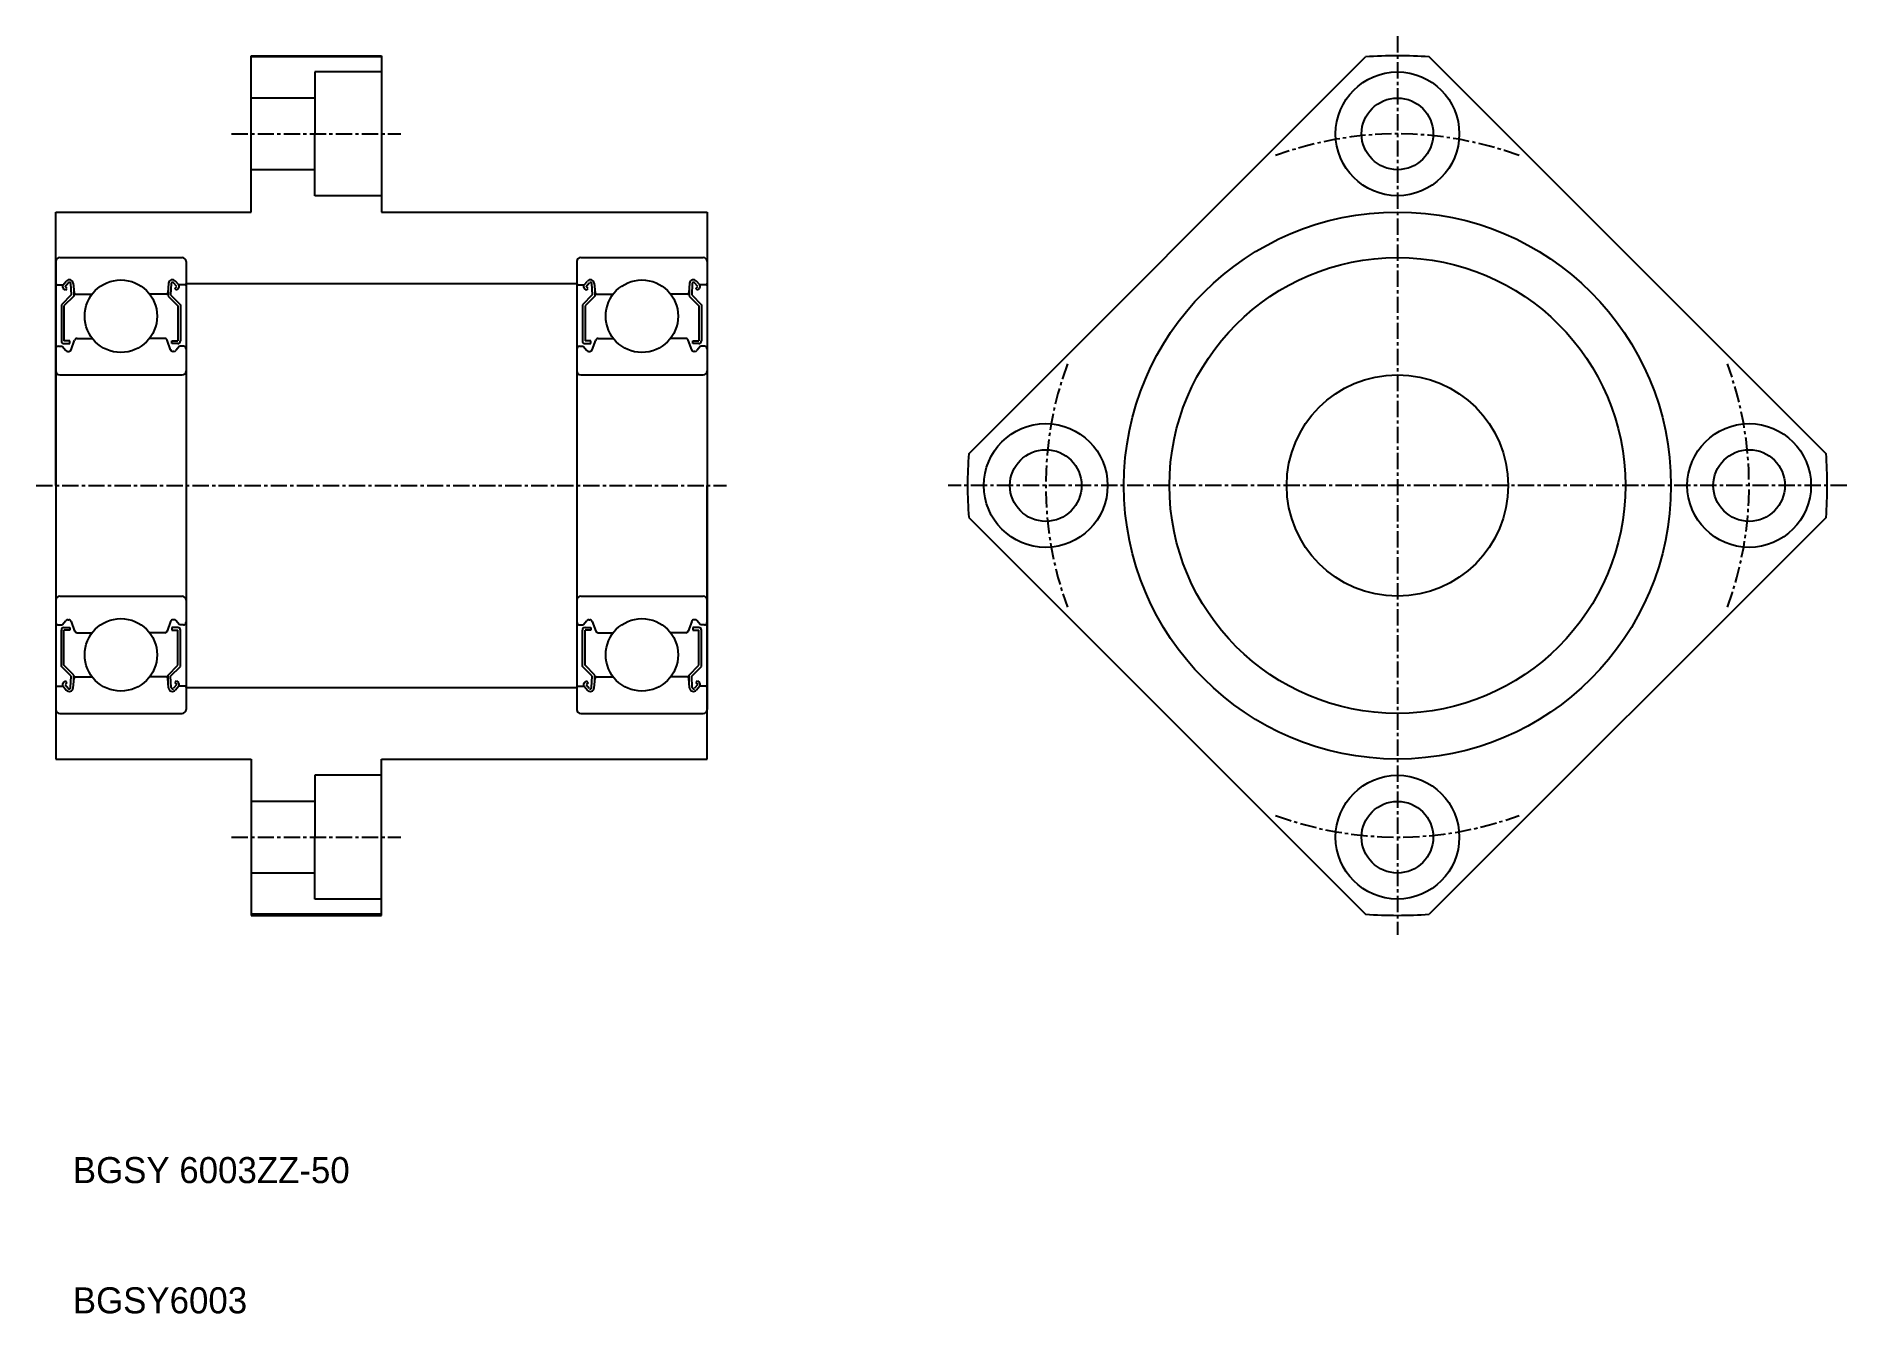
# Model space of a CAD drawing. Extents: x 197 to 336, y 58 to 156.
import ezdxf

# ---------------------------------------------------------------- set-up
doc = ezdxf.new("R2010")
doc.units = 0
doc.linetypes.add('CENTER', pattern=[2, 1.25, -0.25, 0.25, -0.25])
doc.linetypes.add('DASHED', pattern=[19.05, 12.7, -6.35])
doc.layers.get('0').update_dxf_attribs({"linetype": 'CONTINUOUS'})
doc.layers.add('CENTER', color=1, linetype='CENTER')

msp = doc.modelspace()

# ---------------------------------------------------------------- linework, layer by layer
for p, q in [((213.34, 142.94), (213.34, 154.94)), ((213.34, 154.94), (223.34, 154.94)), ((223.34, 154.85), (213.34, 154.85)), ((223.34, 154.94), (223.34, 142.94)), ((268.43, 124.38), (298.89, 154.85)), ((334.25, 124.38), (303.78, 154.85)), ((198.34, 142.94), (213.34, 142.94)), ((198.34, 121.94), (198.34, 142.94)), ((223.34, 142.94), (248.34, 142.94)), ((248.34, 142.94), (248.34, 121.94)), ((198.34, 139.14), (198.34, 104.74)), ((198.64, 139.44), (208.04, 139.44)), ((208.34, 139.14), (208.34, 104.74)), ((238.34, 139.14), (238.34, 104.74)), ((238.64, 139.44), (248.04, 139.44)), ((248.34, 139.14), (248.34, 104.74)), ((198.9, 137.34), (199.15, 137.64)), ((207.78, 137.34), (207.53, 137.64)), ((238.9, 137.34), (239.15, 137.64)), ((247.78, 137.34), (247.53, 137.64)), ((198.44, 137.34), (198.9, 137.34)), ((199.52, 136.57), (198.77, 135.82)), ((199.08, 136.93), (198.92, 137.06)), ((199.72, 136.49), (198.97, 135.74)), ((199.05, 137.21), (199.3, 137.51)), ((199.2, 137.08), (199.05, 137.21)), ((199.08, 136.93), (199.2, 137.08)), ((199.48, 137.45), (199.52, 136.57)), ((199.68, 137.47), (199.74, 136.73)), ((199.72, 136.96), (199.72, 136.49)), ((199.84, 136.64), (201.14, 136.64)), ((206.84, 136.64), (205.54, 136.64)), ((207, 137.47), (206.94, 136.73)), ((206.96, 136.96), (206.96, 136.49)), ((206.96, 136.49), (207.71, 135.74)), ((207.2, 137.45), (207.16, 136.57)), ((207.16, 136.57), (207.91, 135.82)), ((207.63, 137.21), (207.37, 137.51)), ((207.47, 137.08), (207.63, 137.21)), ((207.6, 136.93), (207.47, 137.08)), ((207.6, 136.93), (207.75, 137.06)), ((208.24, 137.34), (207.78, 137.34)), ((238.44, 137.34), (238.9, 137.34)), ((239.52, 136.57), (238.77, 135.82)), ((239.08, 136.93), (238.92, 137.06)), ((239.72, 136.49), (238.97, 135.74)), ((239.05, 137.21), (239.3, 137.51)), ((239.2, 137.08), (239.05, 137.21)), ((239.08, 136.93), (239.2, 137.08)), ((239.48, 137.45), (239.52, 136.57)), ((239.68, 137.47), (239.74, 136.73)), ((239.72, 136.96), (239.72, 136.49)), ((239.84, 136.64), (241.14, 136.64)), ((246.84, 136.64), (245.54, 136.64)), ((247, 137.47), (246.94, 136.73)), ((246.96, 136.96), (246.96, 136.49)), ((246.96, 136.49), (247.71, 135.74)), ((247.2, 137.45), (247.16, 136.57)), ((247.16, 136.57), (247.91, 135.82)), ((247.63, 137.21), (247.37, 137.51)), ((247.47, 137.08), (247.63, 137.21)), ((247.6, 136.93), (247.47, 137.08)), ((247.6, 136.93), (247.75, 137.06)), ((248.24, 137.34), (247.78, 137.34)), ((198.77, 135.82), (198.77, 133.04)), ((198.97, 135.74), (198.97, 133.04)), ((207.71, 135.74), (207.71, 133.04)), ((207.91, 135.82), (207.91, 133.04)), ((238.77, 135.82), (238.77, 133.04)), ((238.97, 135.74), (238.97, 133.04)), ((247.71, 135.74), (247.71, 133.04)), ((247.91, 135.82), (247.91, 133.04)), ((198.54, 132.64), (198.84, 132.64)), ((198.84, 132.64), (199.11, 132.31)), ((199.42, 133.04), (198.97, 133.04)), ((198.97, 132.84), (199.42, 132.84)), ((199.27, 132.24), (199.33, 132.24)), ((199.42, 132.84), (199.42, 133.04)), ((199.52, 132.37), (199.79, 133.11)), ((199.98, 133.24), (201.14, 133.24)), ((206.7, 133.24), (205.54, 133.24)), ((207.16, 132.37), (206.89, 133.11)), ((207.26, 132.84), (207.26, 133.04)), ((207.26, 133.04), (207.71, 133.04)), ((207.71, 132.84), (207.26, 132.84)), ((207.41, 132.24), (207.34, 132.24)), ((207.84, 132.64), (207.56, 132.31)), ((208.14, 132.64), (207.84, 132.64)), ((238.54, 132.64), (238.84, 132.64)), ((238.84, 132.64), (239.11, 132.31)), ((239.42, 133.04), (238.97, 133.04)), ((238.97, 132.84), (239.42, 132.84)), ((239.27, 132.24), (239.33, 132.24)), ((239.42, 132.84), (239.42, 133.04)), ((239.52, 132.37), (239.79, 133.11)), ((239.98, 133.24), (241.14, 133.24)), ((246.7, 133.24), (245.54, 133.24)), ((247.16, 132.37), (246.89, 133.11)), ((247.26, 132.84), (247.26, 133.04)), ((247.26, 133.04), (247.71, 133.04)), ((247.71, 132.84), (247.26, 132.84)), ((247.41, 132.24), (247.34, 132.24)), ((247.84, 132.64), (247.56, 132.31)), ((248.14, 132.64), (247.84, 132.64)), ((198.64, 130.44), (208.04, 130.44)), ((238.64, 130.44), (248.04, 130.44)), ((198.34, 121.94), (198.34, 100.94)), ((248.34, 100.94), (248.34, 121.94)), ((268.43, 119.49), (298.89, 89.03)), ((334.25, 119.49), (303.78, 89.03)), ((198.64, 113.44), (208.04, 113.44)), ((238.64, 113.44), (248.04, 113.44)), ((198.54, 111.24), (198.84, 111.24)), ((198.84, 111.24), (199.11, 111.57)), ((199.27, 111.64), (199.33, 111.64)), ((199.52, 111.51), (199.79, 110.77)), ((207.16, 111.51), (206.89, 110.77)), ((207.41, 111.64), (207.34, 111.64)), ((207.84, 111.24), (207.56, 111.57)), ((208.14, 111.24), (207.84, 111.24)), ((238.54, 111.24), (238.84, 111.24)), ((238.84, 111.24), (239.11, 111.57)), ((239.27, 111.64), (239.33, 111.64)), ((239.52, 111.51), (239.79, 110.77)), ((247.16, 111.51), (246.89, 110.77)), ((247.41, 111.64), (247.34, 111.64)), ((247.84, 111.24), (247.56, 111.57)), ((248.14, 111.24), (247.84, 111.24)), ((198.77, 108.05), (198.77, 110.84)), ((198.97, 111.04), (199.42, 111.04)), ((198.97, 108.14), (198.97, 110.84)), ((199.42, 110.84), (198.97, 110.84)), ((199.42, 111.04), (199.42, 110.84)), ((199.98, 110.64), (201.14, 110.64)), ((206.7, 110.64), (205.54, 110.64)), ((207.26, 111.04), (207.26, 110.84)), ((207.71, 111.04), (207.26, 111.04)), ((207.26, 110.84), (207.71, 110.84)), ((207.71, 108.14), (207.71, 110.84)), ((207.91, 108.05), (207.91, 110.84)), ((238.77, 108.05), (238.77, 110.84)), ((238.97, 111.04), (239.42, 111.04)), ((238.97, 108.14), (238.97, 110.84)), ((239.42, 110.84), (238.97, 110.84)), ((239.42, 111.04), (239.42, 110.84)), ((239.98, 110.64), (241.14, 110.64)), ((246.7, 110.64), (245.54, 110.64)), ((247.26, 111.04), (247.26, 110.84)), ((247.71, 111.04), (247.26, 111.04)), ((247.26, 110.84), (247.71, 110.84)), ((247.71, 108.14), (247.71, 110.84)), ((247.91, 108.05), (247.91, 110.84)), ((199.52, 107.3), (198.77, 108.05)), ((199.72, 107.39), (198.97, 108.14)), ((199.48, 106.43), (199.52, 107.3)), ((199.68, 106.41), (199.74, 107.15)), ((199.72, 106.92), (199.72, 107.39)), ((199.84, 107.24), (201.14, 107.24)), ((206.84, 107.24), (205.54, 107.24)), ((207, 106.41), (206.94, 107.15)), ((206.96, 107.39), (207.71, 108.14)), ((206.96, 106.92), (206.96, 107.39)), ((207.16, 107.3), (207.91, 108.05)), ((207.2, 106.43), (207.16, 107.3)), ((239.52, 107.3), (238.77, 108.05)), ((239.72, 107.39), (238.97, 108.14)), ((239.48, 106.43), (239.52, 107.3)), ((239.68, 106.41), (239.74, 107.15)), ((239.72, 106.92), (239.72, 107.39)), ((239.84, 107.24), (241.14, 107.24)), ((246.84, 107.24), (245.54, 107.24)), ((247, 106.41), (246.94, 107.15)), ((246.96, 107.39), (247.71, 108.14)), ((246.96, 106.92), (246.96, 107.39)), ((247.16, 107.3), (247.91, 108.05)), ((247.2, 106.43), (247.16, 107.3)), ((198.44, 106.54), (198.9, 106.54)), ((198.9, 106.54), (199.15, 106.24)), ((199.08, 106.95), (198.92, 106.82)), ((199.2, 106.79), (199.05, 106.67)), ((199.05, 106.67), (199.3, 106.37)), ((199.08, 106.95), (199.2, 106.79)), ((207.63, 106.67), (207.37, 106.37)), ((207.6, 106.95), (207.47, 106.79)), ((207.47, 106.79), (207.63, 106.67)), ((207.78, 106.54), (207.53, 106.24)), ((207.6, 106.95), (207.75, 106.82)), ((208.24, 106.54), (207.78, 106.54)), ((238.44, 106.54), (238.9, 106.54)), ((238.9, 106.54), (239.15, 106.24)), ((239.08, 106.95), (238.92, 106.82)), ((239.2, 106.79), (239.05, 106.67)), ((239.05, 106.67), (239.3, 106.37)), ((239.08, 106.95), (239.2, 106.79)), ((247.63, 106.67), (247.37, 106.37)), ((247.6, 106.95), (247.47, 106.79)), ((247.47, 106.79), (247.63, 106.67)), ((247.78, 106.54), (247.53, 106.24)), ((247.6, 106.95), (247.75, 106.82)), ((248.24, 106.54), (247.78, 106.54)), ((198.64, 104.44), (208.04, 104.44)), ((201.14, 104.44), (201.14, 104.44)), ((203.34, 104.44), (203.34, 104.44)), ((238.64, 104.44), (248.04, 104.44)), ((241.14, 104.44), (241.14, 104.44)), ((243.34, 104.44), (243.34, 104.44)), ((198.34, 100.94), (213.34, 100.94)), ((213.34, 100.94), (213.34, 88.94)), ((223.34, 100.94), (248.34, 100.94)), ((223.34, 88.94), (223.34, 100.94)), ((223.34, 89.03), (213.34, 89.03)), ((213.34, 88.94), (223.34, 88.94))]:
    msp.add_line(p, q)
at = {"color": 3, "linetype": 'DASHED'}
for p, q in [((218.24, 153.69), (218.24, 148.94)), ((223.34, 153.69), (218.24, 153.69)), ((218.24, 151.69), (213.34, 151.69)), ((218.24, 144.19), (218.24, 148.94)), ((218.24, 146.19), (213.34, 146.19)), ((223.34, 144.19), (218.24, 144.19)), ((218.24, 99.69), (218.24, 94.94)), ((223.34, 99.69), (218.24, 99.69)), ((218.24, 97.69), (213.34, 97.69)), ((218.24, 90.19), (218.24, 94.94)), ((218.24, 92.19), (213.34, 92.19)), ((223.34, 90.19), (218.24, 90.19))]:
    msp.add_line(p, q, dxfattribs=at)
at = {"color": 7, "linetype": 'CONTINUOUS'}
for p, q in [((208.34, 137.44), (238.34, 137.44)), ((208.34, 106.44), (238.34, 106.44))]:
    msp.add_line(p, q, dxfattribs=at)
for centre, radius in [((301.34, 148.94), 4.75), ((301.34, 148.94), 2.75), ((301.34, 121.94), 21), ((301.34, 121.94), 17.5), ((203.34, 134.94), 2.78), ((243.34, 134.94), 2.78), ((301.34, 121.94), 8.5), ((274.34, 121.94), 4.75), ((328.34, 121.94), 4.75), ((274.34, 121.94), 2.75), ((328.34, 121.94), 2.75), ((203.34, 108.94), 2.78), ((243.34, 108.94), 2.78), ((301.34, 94.94), 4.75), ((301.34, 94.94), 2.75)]:
    msp.add_circle(centre, radius)
for centre, radius, start, end in [((301.34, 121.94), 33, 85.7491, 94.2509), ((198.64, 139.14), 0.3, 90, 180), ((208.04, 139.14), 0.3, 0, 90), ((238.64, 139.14), 0.3, 90, 180), ((248.04, 139.14), 0.3, 0, 90), ((199.38, 137.44), 0.3, 4.9968, 140.0031), ((207.3, 137.44), 0.3, 39.9969, 175.0032), ((239.38, 137.44), 0.3, 4.9968, 140.0031), ((247.3, 137.44), 0.3, 39.9969, 175.0032), ((198.44, 137.44), 0.1, 180, 270), ((199.05, 137.21), 0.2, 140.0031, 230.0823), ((199.38, 137.44), 0.1, 2.8198, 140.0012), ((199.84, 136.74), 0.1, 184.9968, 270), ((206.84, 136.74), 0.1, 270, 355.0032), ((207.3, 137.44), 0.1, 39.9988, 177.1802), ((207.62, 137.21), 0.2, 309.9177, 39.9969), ((208.24, 137.44), 0.1, 270, 0), ((238.44, 137.44), 0.1, 180, 270), ((239.05, 137.21), 0.2, 140.0031, 230.0823), ((239.38, 137.44), 0.1, 2.8198, 140.0012), ((239.84, 136.74), 0.1, 184.9968, 270), ((246.84, 136.74), 0.1, 270, 355.0032), ((247.3, 137.44), 0.1, 39.9988, 177.1802), ((247.62, 137.21), 0.2, 309.9177, 39.9969), ((248.24, 137.44), 0.1, 270, 0), ((198.54, 132.44), 0.2, 90, 180), ((198.97, 133.04), 0.2, 180, 270), ((199.27, 132.44), 0.2, 219.9947, 270), ((199.33, 132.44), 0.2, 270, 339.9921), ((199.98, 133.04), 0.2, 90, 159.9921), ((206.7, 133.04), 0.2, 20.0079, 90), ((207.34, 132.44), 0.2, 200.0079, 270), ((207.41, 132.44), 0.2, 270, 320.0053), ((207.71, 133.04), 0.2, 270, 0), ((208.14, 132.44), 0.2, 0, 90), ((238.54, 132.44), 0.2, 90, 180), ((238.97, 133.04), 0.2, 180, 270), ((239.27, 132.44), 0.2, 219.9947, 270), ((239.33, 132.44), 0.2, 270, 339.9921), ((239.98, 133.04), 0.2, 90, 159.9921), ((246.7, 133.04), 0.2, 20.0079, 90), ((247.34, 132.44), 0.2, 200.0079, 270), ((247.41, 132.44), 0.2, 270, 320.0053), ((247.71, 133.04), 0.2, 270, 0), ((248.14, 132.44), 0.2, 0, 90), ((198.64, 130.74), 0.3, 180, 270), ((208.04, 130.74), 0.3, 270, 0), ((238.64, 130.74), 0.3, 180, 270), ((248.04, 130.74), 0.3, 270, 0), ((301.34, 121.94), 33, 175.7491, 184.2509), ((301.34, 121.94), 33, 355.7491, 4.2509), ((198.64, 113.14), 0.3, 90, 180), ((208.04, 113.14), 0.3, 0, 90), ((238.64, 113.14), 0.3, 90, 180), ((248.04, 113.14), 0.3, 0, 90), ((198.54, 111.44), 0.2, 180, 270), ((199.27, 111.44), 0.2, 90, 140.0053), ((199.33, 111.44), 0.2, 20.0079, 90), ((207.34, 111.44), 0.2, 90, 159.9921), ((207.41, 111.44), 0.2, 39.9947, 90), ((208.14, 111.44), 0.2, 270, 0), ((238.54, 111.44), 0.2, 180, 270), ((239.27, 111.44), 0.2, 90, 140.0053), ((239.33, 111.44), 0.2, 20.0079, 90), ((247.34, 111.44), 0.2, 90, 159.9921), ((247.41, 111.44), 0.2, 39.9947, 90), ((248.14, 111.44), 0.2, 270, 0), ((198.97, 110.84), 0.2, 90, 180), ((199.98, 110.84), 0.2, 200.0079, 270), ((206.7, 110.84), 0.2, 270, 339.9921), ((207.71, 110.84), 0.2, 0, 90), ((238.97, 110.84), 0.2, 90, 180), ((239.98, 110.84), 0.2, 200.0079, 270), ((246.7, 110.84), 0.2, 270, 339.9921), ((247.71, 110.84), 0.2, 0, 90), ((199.84, 107.14), 0.1, 90, 175.0032), ((206.84, 107.14), 0.1, 4.9968, 90), ((239.84, 107.14), 0.1, 90, 175.0032), ((246.84, 107.14), 0.1, 4.9968, 90), ((198.44, 106.44), 0.1, 90, 180), ((199.05, 106.67), 0.2, 129.9177, 219.9969), ((199.38, 106.43), 0.3, 219.9969, 355.0032), ((199.38, 106.43), 0.1, 219.9988, 357.1802), ((207.3, 106.43), 0.3, 184.9968, 320.0031), ((207.3, 106.43), 0.1, 182.8198, 320.0012), ((207.62, 106.67), 0.2, 320.0031, 50.0823), ((208.24, 106.44), 0.1, 0, 90), ((238.44, 106.44), 0.1, 90, 180), ((239.05, 106.67), 0.2, 129.9177, 219.9969), ((239.38, 106.43), 0.3, 219.9969, 355.0032), ((239.38, 106.43), 0.1, 219.9988, 357.1802), ((247.3, 106.43), 0.3, 184.9968, 320.0031), ((247.3, 106.43), 0.1, 182.8198, 320.0012), ((247.62, 106.67), 0.2, 320.0031, 50.0823), ((248.24, 106.44), 0.1, 0, 90), ((198.64, 104.74), 0.3, 180, 270), ((208.04, 104.74), 0.3, 270, 0), ((238.64, 104.74), 0.3, 180, 270), ((248.04, 104.74), 0.3, 270, 0), ((301.34, 121.94), 33, 265.7491, 274.2509)]:
    msp.add_arc(centre, radius, start, end)
at = {"layer": 'CENTER'}
for p, q in [((301.34, 156.44), (301.34, 87.44)), ((211.84, 148.94), (224.84, 148.94)), ((196.84, 121.94), (249.84, 121.94)), ((335.84, 121.94), (266.84, 121.94)), ((211.84, 94.94), (224.84, 94.94))]:
    msp.add_line(p, q, dxfattribs=at)
for start, end in [(69.7349, 110.2651), (159.7349, 200.2651), (339.7349, 20.2651), (249.7349, 290.2651)]:
    msp.add_arc((301.34, 121.94), 27, start, end, dxfattribs=at)

# ---------------------------------------------------------------- texts
for s, p in [('BGSY 6003ZZ-50', (199.65, 68.38)), ('BGSY6003', (199.65, 58.38))]:
    msp.add_text(s, height=2).set_placement(p)

doc.saveas('drawing.dxf')
